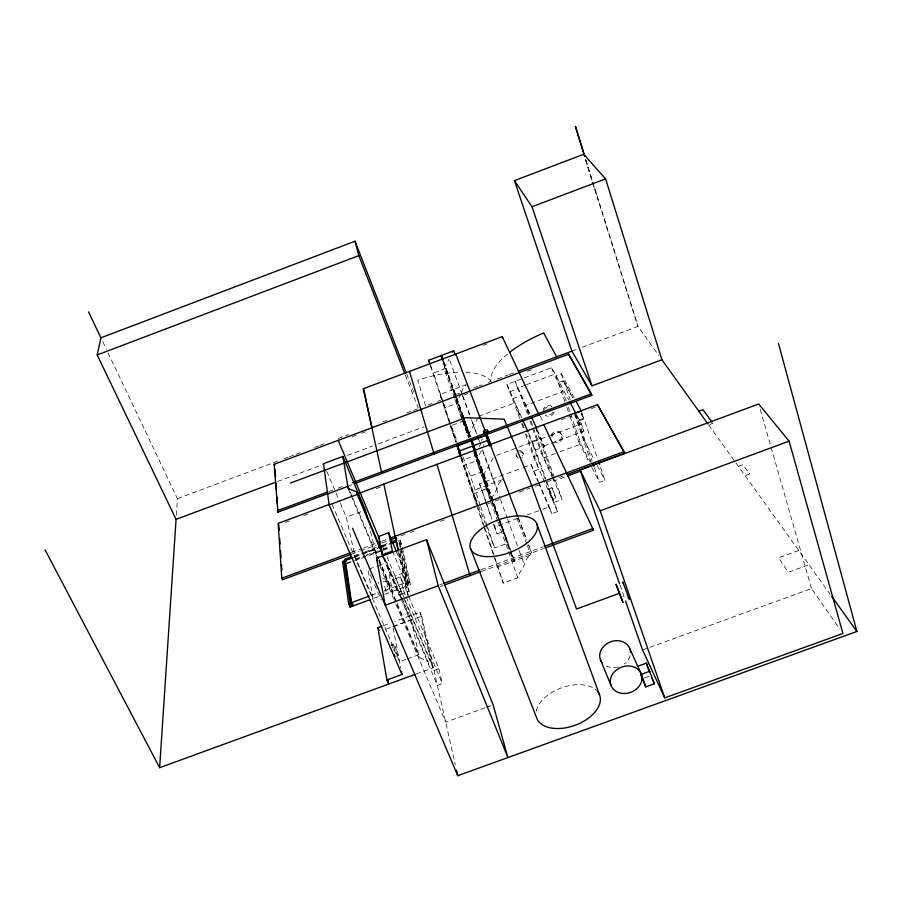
<?xml version="1.0" encoding="UTF-8"?>
<svg xmlns="http://www.w3.org/2000/svg" width="902" height="902" viewBox="0 0 902 902"><rect width="100%" height="100%" fill="white"/><g stroke="black" fill="none" stroke-linecap="round" stroke-linejoin="round"><path stroke-width="0.68" stroke-dasharray="4.51 3.38" d="M462.151 394.501L449.117 358.692M491.342 498.896L497.002 488.816A12.786 11.343 -20.1 0 1 501.884 480.383M483.844 527.14L503.271 583.098L517.725 577.787L517.398 576.919L524.49 564.686A14.105 12.211 -19.6 0 1 530.883 554.899L514.208 560.807L514.704 561.371L513.7 561.743L498.738 518.887M176.341 515.211L177.446 498.614L106.921 350.495M454.461 397.872L443.987 368.298L449.106 358.996M462.286 419.881L456.243 402.788L460.99 394.253M478.161 417.446L468.115 435.226L468.634 436.591M475.895 452.556L474.869 455.634L462.579 460.212L461.587 457.63M479.188 446.783L480.495 444.46L478.567 439.206L479.571 441.755M497.712 521.176L476.166 460.121L482.13 449.647L499.933 498.175M493.259 457.754L482.649 476.245L491.083 498.558M483.122 345.308L487.035 343.831M443.175 402.089L433.479 373.022L444.246 368.986L443.987 368.298M441.811 399.721L440.052 394.433L453.086 389.563L469.435 436.14L442.363 360.18M466.537 384.523L452.962 389.811M177.446 498.614L278.921 460.674M284.198 458.701L288.144 457.224M289.463 456.739L294.74 454.766M296.059 454.27L302.644 451.812M314.505 447.369L318.462 445.892M319.782 445.396L325.047 443.434M338.227 438.507L348.77 434.561M383.034 421.753L386.992 420.276M406.757 412.879L412.034 410.906M413.353 410.421L417.299 408.944M428.202 404.863L432.126 403.397M437.357 401.435L441.281 399.969M455.668 394.591L459.592 393.125M473.99 387.747L477.913 386.281M479.221 385.785L481.837 384.816M488.377 382.369L490.992 381.388A79.771 31.818 -18.8 0 1 507.454 354.103M497.566 378.93L508.074 375.007M509.382 374.51L514.636 372.549M571.924 351.126L577.1 349.198M582.275 347.259L637.962 326.434L658.708 355.343M352.265 436.692L356.211 435.215M361.465 433.253L365.4 431.787M463.887 394.975L467.834 393.498M527.23 371.297L531.165 369.831M519.778 418.449L506.947 384.387L522.934 378.423M524.242 377.927L551.674 367.678L568.7 399.868M525.314 385.143L517.5 388.063L529.598 414.48M526.621 384.658L553.997 374.431L558.293 382.572L563.581 380.599L572.702 397.579M509.63 391.84L517.759 388.807L515.098 381.343L530.32 414.503M574.213 397.816L561.247 373.766L555.948 375.751L558.293 382.572M277.636 481.465L322.476 464.722M347.541 455.375L372.605 446.016M377.882 444.043L424.041 426.815M512.652 398.661L520.871 395.595L527.952 415.405M564.968 401.954L558.552 383.327L563.84 381.354L572.973 398.346M469.051 436.726L463.166 421.155L451.135 425.643L457.562 442.476M478.827 416.262L515.087 402.732L520.657 418.201M566.05 400.747L562.893 391.569L525.426 405.528L528.685 414.672M328.79 491.567L332.759 490.102M338.036 488.129L344.643 485.671M349.209 485.648L351.848 484.667M285.37 522.405L289.328 520.939M303.816 515.549L307.762 514.084M376.258 488.613L380.216 487.148M561.1 419.904L571.642 415.98M591.419 408.629L595.376 407.152M544.019 445.938L583.887 431.133L581.418 423.895L575.724 413.127L578.171 420.276L583.786 418.19L581.339 411.041M591.216 462.76L574.1 412.845L578.441 421.076L584.045 418.99L597.665 458.971M484.566 526.971L464.068 465.488L476.459 460.888L476.166 460.121M496.641 455.375L549.183 435.858M550.479 435.384L581.418 423.895M378.231 596.684L373.033 598.59L355.061 556.647L346.3 517.173L361.544 511.513M537.355 429.803L544.301 446.727L535.416 450.03L527.794 432.825M480.281 505.402L470.416 476.143L482.266 471.735L474.926 452.285M525.471 434.279L533.544 456.705L541.628 453.706L551.9 476.549M570.008 416.577L578.723 441.856L583.921 439.928L594.102 459.501M533.341 427.717L544.053 457.731L558.552 452.353M559.871 451.868L580.956 444.055L590.122 461.925M485.423 500.813L479.526 483.765L522.078 468.003M523.374 467.518L531.188 464.62L538.314 481.251M461.689 457.562L477.846 505.774L472.152 490.902L487.17 485.332M502.662 479.593L487.632 485.163L488.095 485.693L487.17 486.031L475.501 452.533M486.595 503.53L482.018 490.327L488.083 488.083L482.266 471.735M531.188 464.62L533.578 471.227L539.013 469.22L526.294 433.873M474.677 453.751L487.091 488.704L473.821 493.62L477.789 503.97M351.464 552.43L361.984 548.54M363.292 548.055L375.131 543.68M381.693 541.245L388.266 538.81M351.205 554.313L359.143 551.381M360.462 550.896L376.314 545.022M381.602 543.072L388.21 540.625M400.984 535.901L404.93 534.446M410.196 532.496L414.142 531.03M440.469 521.3L444.415 519.834M486.528 504.263L490.474 502.797M495.254 501.027L499.223 499.561M519.439 492.086L529.959 488.196M535.224 486.246L539.182 484.78M547.074 481.86L551.021 480.405M558.924 477.485L562.871 476.019M544.053 457.731L554.448 480.8L566.276 476.425M354.26 555.79L363.326 552.441M364.622 551.956L377.577 547.164M382.764 545.248L389.247 542.846M709.682 424.492L712.873 423.32M354.362 556.489L360.856 554.099M362.153 553.614L377.712 547.864M381.602 546.42L389.393 543.545M355.061 556.647L360.326 554.696M365.592 552.757L374.815 549.341L369.594 527.693M354.475 557.199L360.969 554.798M362.266 554.313L377.848 548.551M381.738 547.108L389.529 544.233M400.206 547.683L398.718 540.839L400.105 540.321L402.055 546.319M355.636 559.014L364.701 555.666M365.998 555.192L381.535 549.442M382.831 548.968L389.303 546.578M346.684 563.073L350.562 561.642M355.749 559.725L381.67 550.141M382.967 549.656L390.735 546.781M548.844 488.839L551.889 487.711L553.952 492.695L555.824 498.118L552.779 499.246L548.844 488.839L552.779 499.246M346.785 563.784L381.805 550.84M383.102 550.355L389.585 547.965M400.657 546.837L400.06 544.086L401.446 543.579M591.892 467.619L599.413 482.333L604.926 480.304L599.931 465.635M369.245 569.027L376.777 566.253M378.028 565.791L386.823 562.544L411.289 619.753L419.317 657.445L428.055 661.662L428.732 664.718L431.652 663.646L420.073 612.21L395.02 621.41M545.18 479.21L531.661 441.563L540.433 438.304L562.183 499.404L553.569 502.583L545.642 480.507M498.975 519.439L503.541 531.526L497.115 533.894L494.51 527.039L520.533 517.432M527.061 515.031L541.425 509.731M542.733 509.247L549.262 506.834L551.753 513.745L557.515 511.626L546.229 480.168M396.553 551.911L405.021 572.33L395.008 576.017L403.126 596.741M395.538 578.622L400.556 576.761L408.121 594.903M485.716 524.682L494.634 547.976L507.679 543.173L503.541 531.526M371.59 595.241L378.096 592.839M384.602 590.438L406.227 582.478L399.699 552.317M402.36 547.694L410.557 584.778L409.091 585.319L407.693 581.937L409.158 581.395L401.92 548.54M384.726 594.283L407.625 585.86L400.161 551.483M738.388 466.345L742.898 464.688L749.652 473.99L745.075 475.67M400.556 576.761L403.465 590.506L398.357 592.388L398.909 595.072L409.147 591.306L405.021 572.33M439.77 584.857L442.408 583.887M481.228 569.613L542.981 546.894M440.435 586.503L443.085 585.533M481.42 571.44L543.59 548.574M497.115 567.087L513.779 561.213M383.158 625.774L389.754 623.35M392.855 626.518L411.289 619.753M386.146 629.19L421.708 616.134L420.073 612.21M391.333 644.907L393.723 644.028M395.335 656.498L397.726 655.63A6.179 0.609 70.3 0 0 395.426 647.343A6.179 0.609 70.3 0 0 394.016 646.508A6.179 0.609 70.3 0 0 397.726 655.63M405.945 659.396L399.552 661.741L331.508 502.944M407.23 658.934L418.731 654.717L378.919 560.198M416.172 674.019L433.366 667.739L386.484 555.632M408.651 596.199L438.879 668.754L433.997 670.536L403.668 598.037M798.755 550.457L778.527 557.842L788.393 572.218L808.993 564.72M438.879 668.754L442.307 683.581L437.357 685.385L401.063 598.838M642.528 649.947L811.473 588.578L839.694 628.863M485.242 707.766L445.656 722.141L394.478 600.766M486.561 707.281L491.838 705.364M644.58 677.898L649.474 676.117M708.622 424.887L735.164 461.869M735.976 462.985L830.099 594.136M387.206 580.437L389.021 583.008M581.17 413.341L583.786 418.19M581.44 414.131L584.045 418.99M578.171 420.276L583.887 431.133M558.552 383.327L562.893 391.569M597.293 465.624L604.926 480.304M578.723 441.856L589.378 462.703M561.675 434.369L562.307 435.655M102.704 341.632L106.323 349.232M540.399 416.408L543.41 422.756M536.521 429.577L544.301 446.727M552.475 477.823L562.183 499.404M506.947 384.387L521.852 417.953M528.606 433.163L532.552 442.036L545.755 478.861M517.838 410.365L521.153 417.851M533.544 456.705L557.515 511.626M370.203 574.563L371.861 578.362M374.623 584.699L381.253 599.909M538.855 482.525L549.262 506.834M533.578 471.227L537.987 481.533M538.539 482.829L551.753 513.745M326.772 471.306L335.454 491.691M335.995 492.966L339.783 501.884M340.336 503.158L346.3 517.173M522.799 452.635L523.329 453.909M374.815 549.341L378.615 558.372M379.156 559.668L392.528 591.419L386.823 562.544M350.01 491.567L352.197 496.743M352.738 498.039L378.378 558.902M348.217 488.726L350.404 493.913M350.946 495.209L376.653 556.207M378.84 561.405L419.317 657.445M379.776 565.915L393.937 599.48M384.579 557.921L428.055 661.662M383.835 557.628L400.601 597.62M383.136 557.481L398.909 595.072M403.465 590.506L405.618 595.681M406.159 596.966L442.307 683.581M382.222 545.439L385.955 554.358M406.227 582.478L407.625 585.86M392.415 551.054L409.147 591.306M409.158 581.395L410.557 584.778M516.192 455.093L516.722 456.356M398.718 540.839L400.06 544.086M406.644 373.823L413.804 392.201M405.404 375.119L418.201 407.941M461.091 457.72L464.068 465.488M478.285 505.267L485.22 523.385M518.109 517.432L526.554 539.576M528.538 544.774L531.65 552.96L528.662 545.135M518.222 517.748L526.678 539.915M430.57 365.378L433.479 373.022M440.052 394.433L441.901 399.282M443.75 404.13L445.137 407.76L456.513 403.51L456.243 402.788M462.997 456.716L470.416 476.143M516.857 517.951L526.892 544.402M527.32 545.507L530.883 554.899M479.526 483.765L482.018 490.327M474.452 451.992L488.083 488.083M491.579 499.866L498.479 518.143M487.091 488.704L490.519 497.78M492.481 502.966L498.366 518.526M498.862 519.823L507.679 543.173M462.636 395.674L470.867 418.054M476.673 433.862L471.351 419.374L476.639 433.941M482.469 449.658L496.979 489.166M462.625 395.809L470.844 418.167M500.418 499.494L507.149 517.849M507.634 519.157L518.695 549.329M519.18 550.637L524.468 565.058M522.529 423.421L524.412 428.642M521.672 423.726L523.577 429.002M535.371 427.244L552.588 475.568M553.05 476.876L554.448 480.8M531.019 421.189L532.879 426.409M529.835 420.693L532.191 427.289M532.665 428.608L541.628 453.706M453.751 389.517L463.583 417.062M463.729 417.446L470.607 436.748L463.707 417.547M475.906 451.564L488.095 485.693M443.457 360.845L463.56 417.175M443.209 360.744L463.357 417.254M463.775 418.269L470.359 436.895M475.579 451.598L499.156 517.725M499.46 518.627L514.704 561.371M475.613 452.409L498.75 517.387M500.554 522.472L514.287 561.021M453.086 389.563L469.965 436.985M442.826 360.89L469.852 436.861M474.892 451.496L487.17 486.031M475.174 452.578L498.276 517.568M474.553 451.53L491.15 498.231M491.613 499.55L513.7 561.743M463.166 421.155L469.063 437.876M462.557 420.625L468.612 437.741L454.924 399.18M473.9 452.77L490.947 500.926M473.945 453.007L474.869 455.634M498.028 521.999L517.725 577.787M620.035 585.139L625.086 599.683M551.674 367.678L553.997 374.431M487.046 504.849L492.086 519.372M493.913 524.66L497.115 533.894M485.885 502.132L491.782 519.18M493.597 524.423L494.51 527.039M568.316 407.309L570.12 412.564M570.571 413.871L580.956 444.055M566.806 407.276L569.557 415.247M578.441 421.076L592.118 461.023M594.407 467.687L599.413 482.333M561.247 373.766L563.581 380.599M563.84 381.354L570.233 399.992M575.25 414.638L583.921 439.928M480.732 506.732L487.012 525.359M487.463 526.689L494.634 547.976M443.615 403.408L456.626 442.194M485.005 528.301L503.271 583.098M442.251 401.04L455.882 442.003M461.159 457.866L472.152 490.902M430.378 365.558L441.349 398.537M443.107 403.825L455.837 442.081M460.832 457.9L476.324 504.511M476.763 505.842L483.404 525.81M585.353 159.53L637.962 326.434L593.031 182.723M585.894 159.891L592.603 181.381M585.759 159.936L592.388 181.46M592.806 182.802L597.778 198.947M384.579 586.345L386.033 591.069M425.586 405.844L417.761 380.17A78.857 31.728 -21.3 0 1 460.572 372.131M760.251 409.395L811.473 588.578M421.708 616.134L455.284 764.704M400.105 540.321L401.615 547.164M400.962 548.213L409.091 585.319M400.511 549.059L407.693 581.937M398.943 552.858L408.121 595.421M398.594 552.655L407.727 595.162M393.114 627.871L400.77 668.111M551.889 487.711L555.824 498.118M368.23 570.876L373.033 598.59M536.216 711.272A33.487 19.912 -20 0 1 562.273 687.561A33.487 19.912 -20 0 1 596.572 690.436M630.092 655.754A15.706 13.135 -20.8 0 1 624.285 663.973M618.231 666.95A15.706 13.135 -20.8 0 1 605.592 665.676M551.832 436.906A5.525 4.927 -24.5 0 1 558.755 432.656A5.525 4.927 -24.5 0 1 562.149 439.082A5.525 4.927 -24.5 0 1 554.629 442.217M382.549 578.813A5.029 4.905 -42.5 0 1 388.277 582.748A5.029 4.905 -42.5 0 1 384.184 588.555M378.423 583.323A5.029 4.905 -42.5 0 1 378.716 582.061M465.849 372.199A78.857 31.728 -21.3 0 1 490.992 381.388M551.223 435.621A5.513 4.927 -24.5 0 1 557.673 431.291A5.513 4.927 -24.5 0 1 561.799 436.94A5.513 4.927 -24.5 0 1 555.339 441.258M554.065 412.09A5.344 4.803 -25.1 0 1 545.406 415.303M544.278 409.542A5.344 4.803 -25.1 0 1 551.359 406.903M553.005 412.124A5.333 4.792 -25.1 0 1 545.947 414.751M543.117 410.861A5.333 4.792 -25.1 0 1 552.768 407.264M383.181 581.801A4.984 4.871 -42.8 0 1 390.081 585.308A4.984 4.871 -42.8 0 1 384.748 591.137M391.186 644.964A6.179 0.62 70.3 0 1 392.02 645.933M392.505 646.959A6.179 0.62 70.3 0 1 393.058 648.245M393.622 649.688A6.179 0.62 70.3 0 1 394.163 651.199M519.845 451.947A3.529 3.157 -21.8 0 1 521.92 457.675M518.447 458.092A3.529 3.157 -21.8 0 1 516.553 455.555M518.413 450.899A3.518 3.146 -21.8 0 1 522.078 455.814M517.173 456.401A3.518 3.146 -21.8 0 1 516.102 453.447M483.122 445.757A12.098 10.869 -20.4 0 1 483.551 444.911M481.476 440.593A12.008 10.801 -20.5 0 1 482.412 438.947M461.689 392.731A11.117 10.159 -21.1 0 1 465.86 385.233"/><path stroke-width="1.35" d="M414.976 674.459L159.631 767.703L176.07 519.36L97.202 354.948L100.889 337.833L88.543 311.9M100.889 337.833L355.027 241.217L406.137 372.503M661.899 359.785L591.971 385.842L571.924 351.126L514.422 180.614L583.695 154.276L605.603 178.878L661.899 359.785L707.811 423.76M97.202 354.948L358.827 255.627L355.027 241.217M514.422 180.614L532.033 206.761L605.603 178.878M429.938 364.239L428.619 360.281L440.965 355.647L442.239 359.819M442.803 359.616L441.337 355.512L453.683 350.867L455.228 354.937M440.841 355.895L441.721 355.963L441.337 355.512M381.85 473.494L363.337 388.728L502.222 336.615L539.08 414.976M518.582 371.072L571.924 351.126M328.091 493.507L277.929 512.178L274.197 464.282L568.756 354.17L591.34 393.836L591.847 395.335L354.486 483.675M367.317 518.222L365.355 510.092L342.884 456.435L323.514 463.662L329.129 504.883L401.988 674.493L386.924 679.995L388.694 684.054L387.973 679.916M176.07 519.36L274.997 482.446M290.399 483.066L465.624 417.705L504.173 419.159L530.184 481.578L576.547 608.985L619.471 593.302M277.297 510.746L327.471 492.064M352.558 482.728L591.34 393.836M327.64 493.901L347.834 486.392L348.916 488.974M460.392 456.57L458.622 451.248L472.817 445.96L474.553 451.53M475.14 451.09L473.257 445.802L487.475 440.514L489.527 445.949M329.534 504.297L278.143 523.408L281.796 578.205L282.495 579.738L351.205 554.313M357.203 494.003L597.507 404.66L624.725 453.142L566.817 474.565M329.129 504.883L357.316 494.409L356.854 491.782L348.217 488.726L342.884 456.435M698.892 411.323L703.053 409.779L712.061 422.192M396.553 551.911L388.615 532.766L378.49 536.521L383.136 557.481M281.796 578.205L350.145 552.915M377.758 542.711L380.385 541.73M389.585 538.325L624.195 451.53M390.859 539.644L396.136 537.693M619.573 583.819L580.087 470.077L758.706 404.006L789.103 441.179L842.919 633.475L664.751 697.866L642.528 649.947L625.537 601.014M567.595 475.94L580.741 471.07M351.769 557.447L345.286 559.849L345.184 559.15L351.667 556.748M378.874 546.691L381.467 545.721M391.84 541.888L397.027 539.971M379.009 547.379L381.602 546.42M391.987 542.587L395.877 541.144M344 561.067L342.613 561.585L348.646 603.686L350.111 607.035L351.577 606.494L345.398 564.291L344 561.067L350.111 603.145L351.577 606.494M353.178 557.673L345.387 560.559L351.577 602.604L353.032 605.952L370.53 599.514M379.144 548.078L381.738 547.108M392.122 543.275L396.023 541.831M382.053 554.888L392.415 551.054L388.615 532.766M438.225 585.77L385.267 605.242L376.506 558.158L426.511 539.689L493.157 704.89L507.905 757.567L438.225 585.77L426.511 539.689M580.087 470.077L600.157 510.769L789.103 441.179M348.646 603.686L350.111 603.145M351.577 602.604L369.087 596.154M443.739 583.402L479.909 570.087M544.289 546.409L592.896 528.527L593.493 530.218L544.909 548.089M444.404 585.048L480.563 571.744M386.924 679.995L377.882 627.702L381.839 626.247M637.737 666.262L646.351 663.139L654.424 683.761L645.764 686.884L640.815 675.023M645.764 686.884L641.356 674.29A16.157 13.395 -20.7 0 0 614.713 671.516A16.157 13.395 -20.7 0 0 622.38 693.424A16.157 13.395 -20.7 0 0 641.356 674.29L650.038 671.144M352.547 528.29L457.765 775.686L856.9 631.468L778.449 343.425M629.292 599.435L622.775 581.903L622.932 583.019M831.723 596.391L856.9 631.468M569.917 356.797L591.847 395.335M624.725 453.142L597.507 404.66M556.681 356.831L543.635 332.985A79.771 31.818 -18.8 0 0 509.574 352.389M576.152 401.424L581.339 411.041L575.724 413.127L569.974 402.281M45.1 549.916L159.631 767.703M543.805 424.617L593.493 530.218M651.763 677.988L654.424 683.761M531.492 417.051L536.769 428.529M628.142 597.011L628.807 598.477M629.9 648.842L641.356 674.29M522.98 420.49L528.042 431.9M274.197 464.282L274.794 465.646M345.184 559.15L346.109 561.292M377.882 627.702L379.144 630.633M376.506 558.158L377.6 560.74M356.854 491.782L381.862 551.438M357.316 494.409L382.752 555.046M338.261 440.334L379.55 539.069M600.371 659.576L610.981 685.306M363.337 388.728L363.867 390.036M470.055 575.611L436.985 464.338M434.076 454.056L409.497 371.41M470.382 548.202L536.566 717.631A33.487 19.912 -20 0 0 577.945 724.137A33.487 19.912 -20 0 0 597.496 691.439M358.827 255.627L404.885 373.8M460.606 455.059L457.156 446.039L471.25 440.796C470.731 441.845 472.772 441.078 471.69 440.638L485.862 435.565M458.622 451.248L460.606 456.423M486.482 433.727L490.485 444.19M455.792 354.035L484.949 430.479M490.305 444.517L517.613 516.136M486.212 433.828L490.203 444.291M428.619 360.281L429.6 362.829M485.716 434.358L489.651 444.697M485.344 434.009L489.797 445.735M486.956 434.775L490.868 445.182M486.674 434.877L490.587 445.284M485.941 433.073L486.482 434.55M453.683 350.867L453.751 351.036A10.52 9.719 -21.5 0 0 452.398 352.107M536.791 523.724L599.526 694.822M502.222 336.615L502.707 337.957M471.543 439.364L475.76 451.169M441.597 355.613L442.995 359.537M471.261 439.251L475.433 451.203M470.833 439.409L475.106 451.417M440.965 355.647L442.431 359.751M470.686 439.691L474.892 451.496M472.817 445.96L474.779 451.451M646.351 663.139L649.395 671.911M600.157 510.769L664.751 697.866M593.031 463.684L593.944 466.357M598.578 461.644L599.48 464.305M568.756 354.17L569.241 355.591M532.033 206.761L591.971 385.842M457.517 444.844L460.606 454.112M456.762 444.652L460.719 456.536M584.631 155.866L575.397 126.314L584.507 155.911M456.525 770.195L457.765 775.686M364.171 391.412L372.12 428.349M395.696 537.75L398.357 550.107M383.846 484.092L398.301 551.28M401.503 671.945L401.988 674.493M352.626 603.235L353.032 605.952M349.717 604.306L350.111 607.035M275.065 469.75L275.527 476.594M275.989 483.438L276.452 490.282M276.914 497.126L277.376 503.97M277.748 509.438L277.929 512.178M278.786 524.851L279.158 530.342M279.71 538.573L280.082 544.064M280.545 550.919L281.007 557.786M281.469 564.641L281.841 570.132M602.029 662.587A15.706 13.135 -20.8 0 1 610.71 641.784A15.706 13.135 -20.8 0 1 630.521 652.236M487.43 431.393A2.323 0.992 -20.3 0 1 487.926 432.701A2.323 0.992 -20.3 0 1 484.848 433.851A2.323 0.992 -20.3 0 1 484.351 432.543M394.648 655.483A6.179 0.62 70.3 0 1 394.163 654.457M616.077 584.361L622.865 602.265L616.077 584.361M484.273 432.272A2.323 0.992 -20.3 0 0 487.745 430.502A2.323 0.992 -20.3 0 0 484.645 430.367A2.323 0.992 -20.3 0 0 484.273 432.272M484.848 556.523A35.392 17.262 -20.5 0 0 537.333 528.313A35.392 17.262 -20.5 0 0 488.952 524.073A35.392 17.262 -20.5 0 0 484.848 556.523"/></g></svg>
